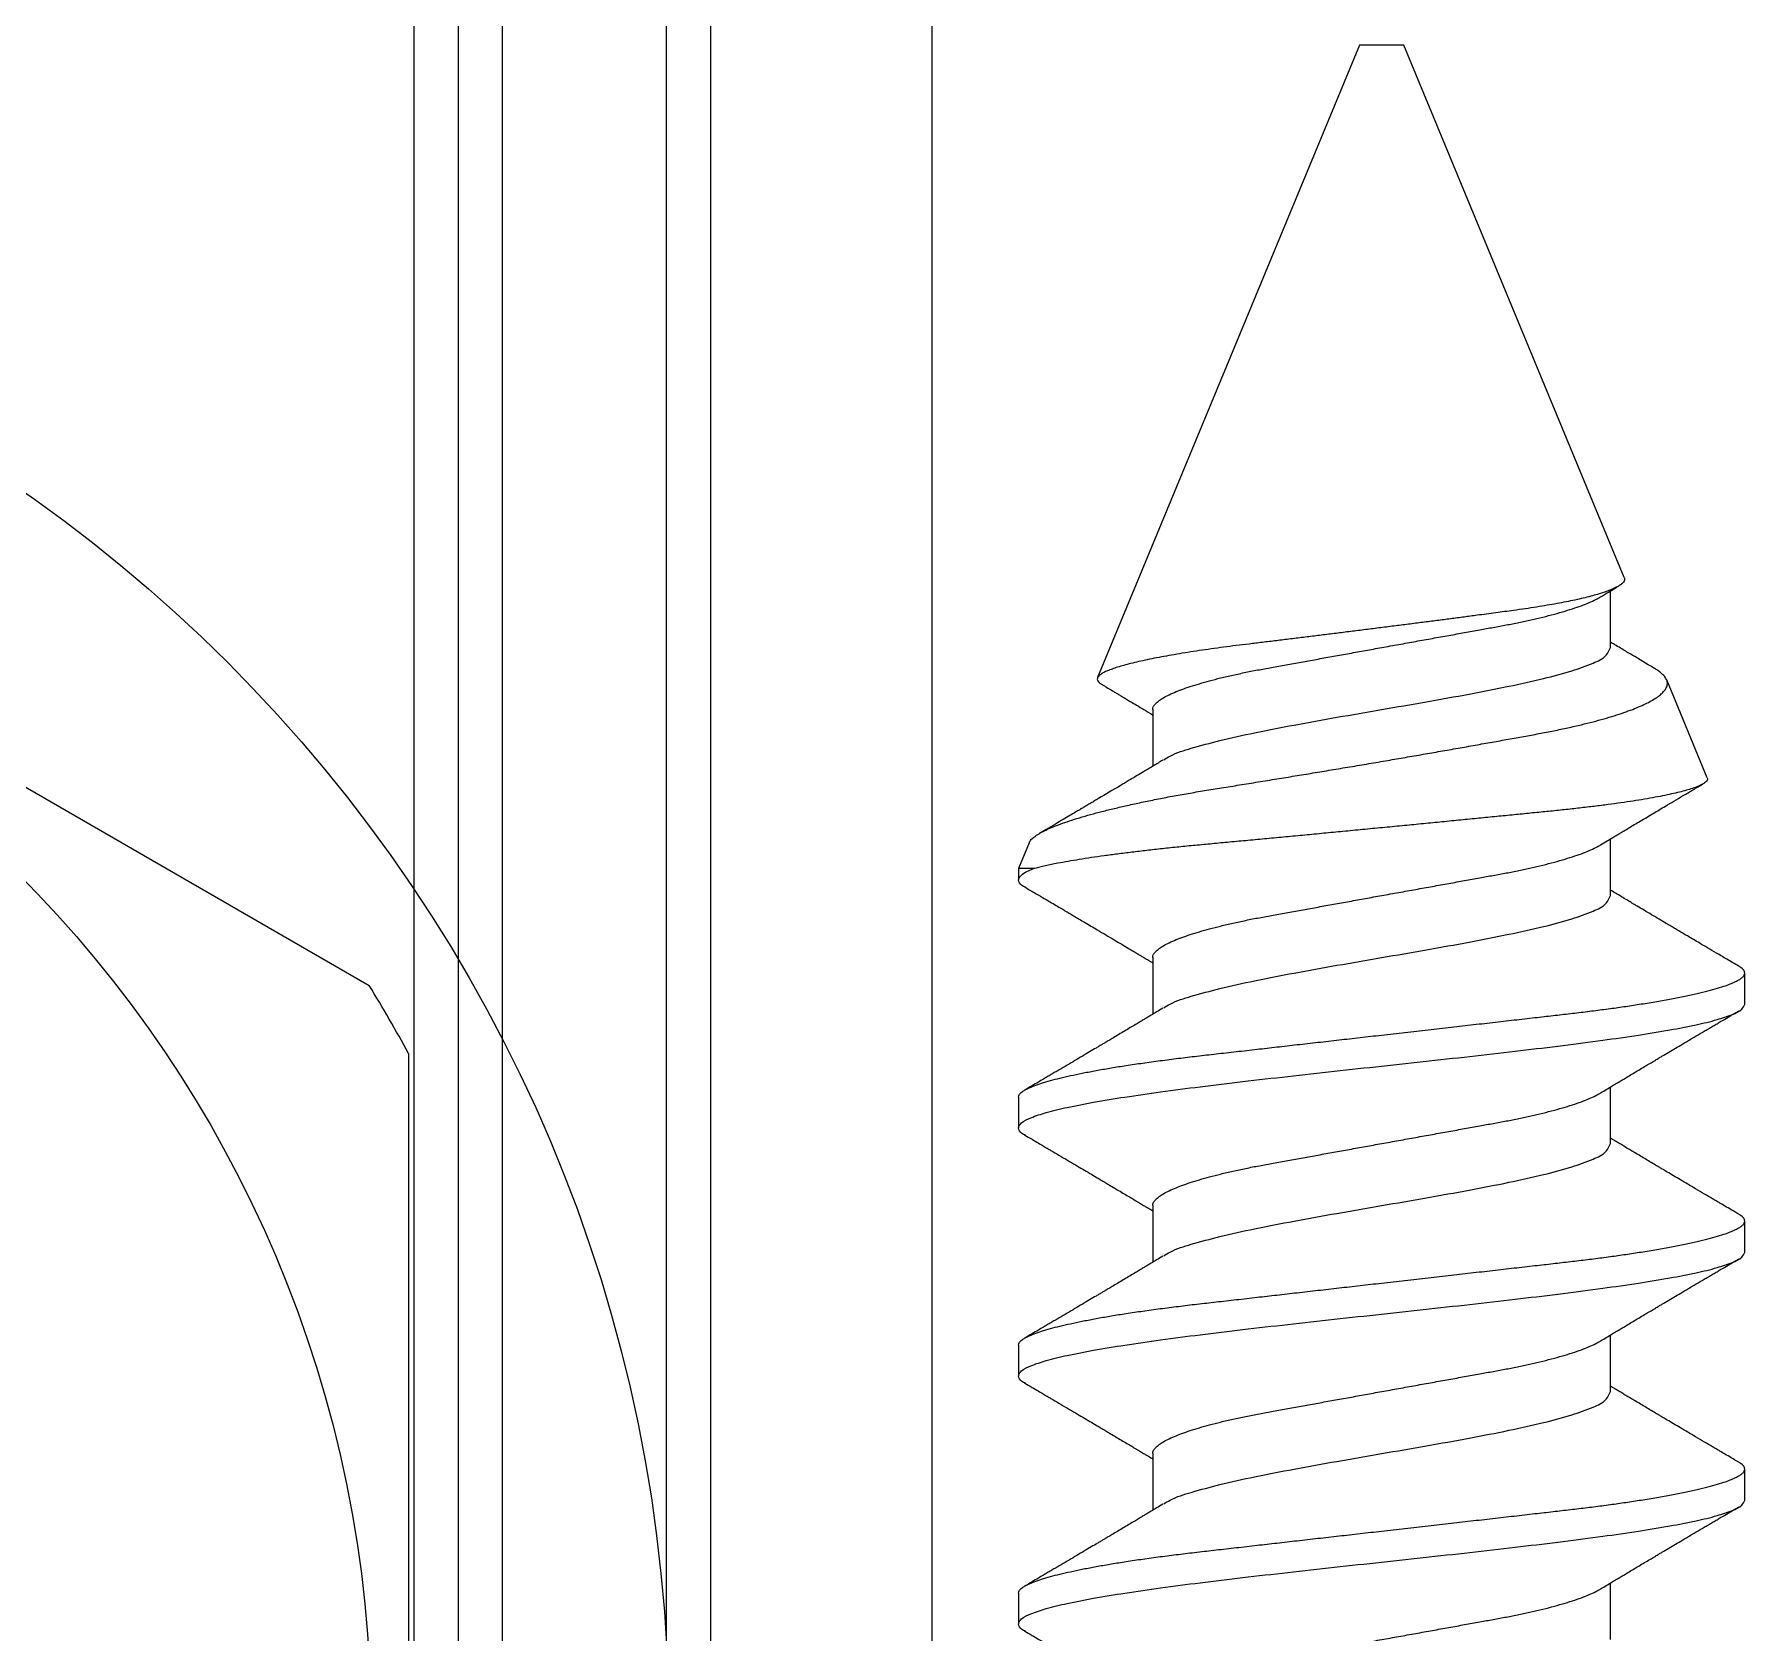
# Model space of a CAD drawing. Extents: x -82 to 113, y -82 to 93.
# Drawn here: x 8.2637 to 8.65, y 77.412 to 77.7729 of the extents above; entities that cross this region are included whole.
import ezdxf

# ---------------------------------------------------------------- set-up
doc = ezdxf.new("R2010")
doc.units = 0
doc.header["$MEASUREMENT"] = 0
doc.linetypes.add('C', pattern=[0])
doc.linetypes.add('SLD-Solid', pattern=[0])
doc.layers.get('0').update_dxf_attribs({"linetype": 'CONTINUOUS'})
doc.layers.add('Ballons', color=7, linetype='CONTINUOUS')
doc.layers.add('INERTIA', color=7, linetype='CONTINUOUS')

# ---------------------------------------------------------------- blocks, each defined once
blk = doc.blocks.new('NO 8 2 IN')
at = {"color": 7, "linetype": 'SLD-Solid', "lineweight": 15}
for p, q in [((1.63931, 0.08052), (1.63231, 0.08052)), ((1.69531, 0.08052), (1.68831, 0.08052)), ((1.75131, 0.08052), (1.74431, 0.08052)), ((1.80292, 0.08052), (1.80031, 0.08052)), ((1.8087, 0.07812), (1.80292, 0.08052)), ((1.80292, 0.07694), (1.80292, 0.08052)), ((1.98881, 0.00352), (1.84601, 0.06267)), ((1.67081, 0.05021), (1.65802, 0.05021)), ((1.72681, 0.05021), (1.71402, 0.05021)), ((1.78281, 0.05021), (1.77002, 0.05021)), ((1.83881, 0.05021), (1.82602, 0.05021)), ((1.98881, -0.00148), (1.98881, 0.00352)), ((1.98881, -0.00648), (1.98881, -0.00148)), ((1.8686, -0.05627), (1.98881, -0.00648)), ((1.62881, -0.05317), (1.64161, -0.05317)), ((1.68481, -0.05317), (1.69761, -0.05317)), ((1.74081, -0.05317), (1.75361, -0.05317)), ((1.79681, -0.05317), (1.80961, -0.05317)), ((1.85281, -0.05317), (1.86561, -0.05317)), ((1.82341, -0.07499), (1.84549, -0.06585)), ((1.66031, -0.08348), (1.66731, -0.08348)), ((1.71631, -0.08348), (1.72331, -0.08348)), ((1.77231, -0.08348), (1.77931, -0.08348))]:
    blk.add_line(p, q, dxfattribs=at)
for points, knots in [([(1.63076, 0.07914), (1.63043, 0.07858), (1.62982, 0.07755), (1.62899, 0.07614), (1.62832, 0.075), (1.62776, 0.07405), (1.62707, 0.07287), (1.62617, 0.07134), (1.62508, 0.0695), (1.62402, 0.0677), (1.62304, 0.06604), (1.62211, 0.06448), (1.62134, 0.06317), (1.62072, 0.06213), (1.6202, 0.06125), (1.61961, 0.06025), (1.61894, 0.05912), (1.6182, 0.05788), (1.61748, 0.05667), (1.61679, 0.05552), (1.61614, 0.05443), (1.61555, 0.05344), (1.615, 0.05253), (1.61446, 0.05162), (1.614, 0.05086), (1.6137, 0.05036), (1.61361, 0.05021)], [0, 0, 0, 0, 0.0579827, 0.1065605, 0.1457437, 0.1759785, 0.205039, 0.2670309, 0.3351961, 0.3955524, 0.4530653, 0.5077325, 0.5572791, 0.5883033, 0.6159087, 0.6487634, 0.6919189, 0.7330358, 0.7772943, 0.8174005, 0.8530765, 0.8897866, 0.9202469, 0.9483936, 0.9838445, 1, 1, 1, 1]), ([(1.63067, 0.07896), (1.6308, 0.07926), (1.63112, 0.07995), (1.63233, 0.08085), (1.63388, 0.07959), (1.63482, 0.07737), (1.636, 0.07389), (1.63709, 0.06915), (1.63824, 0.06322), (1.63939, 0.05618), (1.64054, 0.04816), (1.64169, 0.03929), (1.64284, 0.02972), (1.644, 0.01962), (1.64516, 0.00916), (1.64631, -0.00148), (1.64747, -0.01213), (1.64863, -0.02259), (1.64978, -0.03269), (1.65094, -0.04225), (1.65209, -0.05113), (1.65324, -0.05915), (1.65438, -0.06619), (1.65553, -0.07211), (1.65663, -0.07689), (1.65781, -0.08025), (1.65874, -0.08272), (1.65989, -0.08328), (1.66031, -0.08348)], [0, 0, 0, 0, 0.005731, 0.013729, 0.021728, 0.035806, 0.057192, 0.085897, 0.121575, 0.16369, 0.211566, 0.264413, 0.32135, 0.381419, 0.443609, 0.506868, 0.570127, 0.632316, 0.692385, 0.749321, 0.802168, 0.850043, 0.892158, 0.927835, 0.956539, 0.977925, 0.992002, 1, 1, 1, 1]), ([(1.63931, 0.08052), (1.63949, 0.08048), (1.63989, 0.0804), (1.64041, 0.07985), (1.64094, 0.07907), (1.64149, 0.07795), (1.64205, 0.07652), (1.64263, 0.07476), (1.6432, 0.07275), (1.64376, 0.07053), (1.6443, 0.0681), (1.64485, 0.06544), (1.64539, 0.06255), (1.64593, 0.05946), (1.64647, 0.05607), (1.64701, 0.05241), (1.64755, 0.04847), (1.64807, 0.04439), (1.64857, 0.04018), (1.64907, 0.03583), (1.64958, 0.0313), (1.6501, 0.02672), (1.65062, 0.02213), (1.65115, 0.01756), (1.65168, 0.01288), (1.65222, 0.00813), (1.65276, 0.00334), (1.65333, -0.00163), (1.65391, -0.00674), (1.65451, -0.01196), (1.65509, -0.01713), (1.65567, -0.02219), (1.65623, -0.02713), (1.65678, -0.03193), (1.65729, -0.03643), (1.65777, -0.04064), (1.65822, -0.04457), (1.65868, -0.04839), (1.65916, -0.05211), (1.65966, -0.0557), (1.66019, -0.05924), (1.66074, -0.0627), (1.66133, -0.06605), (1.66192, -0.06914), (1.66252, -0.07196), (1.66311, -0.0745), (1.6637, -0.07673), (1.66427, -0.0786), (1.66482, -0.08013), (1.66533, -0.08133), (1.66583, -0.08227), (1.66632, -0.08293), (1.6668, -0.08338), (1.66716, -0.08345), (1.66731, -0.08348)], [0, 0, 0, 0, 0.003092, 0.007218, 0.012848, 0.020196, 0.029358, 0.040369, 0.053221, 0.066587, 0.081415, 0.097635, 0.11516, 0.13389, 0.153715, 0.176448, 0.200174, 0.224724, 0.249924, 0.275906, 0.303091, 0.331379, 0.358167, 0.385658, 0.413725, 0.442232, 0.471038, 0.499994, 0.531578, 0.562966, 0.593968, 0.624401, 0.654092, 0.682884, 0.710636, 0.735058, 0.758526, 0.78147, 0.803831, 0.825476, 0.846274, 0.867848, 0.888108, 0.906911, 0.924131, 0.939662, 0.953422, 0.965357, 0.974672, 0.982441, 0.988705, 0.993557, 0.997189, 1, 1, 1, 1]), ([(1.65937, 0.04796), (1.65909, 0.04843), (1.65857, 0.0493), (1.65784, 0.0505), (1.65724, 0.0515), (1.65672, 0.05237), (1.65621, 0.05322), (1.65563, 0.05419), (1.65495, 0.05533), (1.65421, 0.05657), (1.65345, 0.05784), (1.65275, 0.05902), (1.65214, 0.06005), (1.65164, 0.06089), (1.65121, 0.06161), (1.65081, 0.06229), (1.65024, 0.06324), (1.64949, 0.0645), (1.64855, 0.0661), (1.64755, 0.06779), (1.64651, 0.06955), (1.64562, 0.07106), (1.64491, 0.07227), (1.64438, 0.07317), (1.64387, 0.07404), (1.64331, 0.07499), (1.64263, 0.07613), (1.6418, 0.07754), (1.6412, 0.07857), (1.64087, 0.07914)], [0, 0, 0, 0, 0.0452, 0.0839, 0.116074, 0.141732, 0.167576, 0.1987, 0.235116, 0.276837, 0.318633, 0.357686, 0.390611, 0.417396, 0.438437, 0.45965, 0.482988, 0.529851, 0.581567, 0.636015, 0.693201, 0.75069, 0.780867, 0.809473, 0.836509, 0.864578, 0.900962, 0.9461, 1, 1, 1, 1]), ([(1.68676, 0.07914), (1.68643, 0.07858), (1.68582, 0.07755), (1.685, 0.07614), (1.68432, 0.075), (1.68376, 0.07405), (1.68307, 0.07287), (1.68217, 0.07134), (1.68108, 0.0695), (1.68002, 0.0677), (1.67904, 0.06604), (1.67811, 0.06448), (1.67734, 0.06317), (1.67672, 0.06213), (1.6762, 0.06125), (1.67561, 0.06025), (1.67494, 0.05912), (1.6742, 0.05788), (1.67348, 0.05667), (1.67279, 0.05552), (1.67214, 0.05443), (1.67155, 0.05344), (1.671, 0.05253), (1.67046, 0.05162), (1.67, 0.05086), (1.6697, 0.05036), (1.66961, 0.05021)], [0, 0, 0, 0, 0.0579828, 0.1065596, 0.1457438, 0.1759787, 0.2050392, 0.2670312, 0.3351965, 0.3955529, 0.4530658, 0.5077331, 0.5572798, 0.588304, 0.6159094, 0.6487641, 0.6919186, 0.7330366, 0.7772941, 0.8174014, 0.8530775, 0.8897876, 0.9202479, 0.9483936, 0.9838456, 1, 1, 1, 1]), ([(1.68667, 0.07896), (1.6868, 0.07926), (1.68712, 0.07995), (1.68833, 0.08085), (1.68988, 0.07959), (1.69082, 0.07737), (1.692, 0.07389), (1.69309, 0.06915), (1.69424, 0.06322), (1.69539, 0.05618), (1.69654, 0.04816), (1.69769, 0.03929), (1.69884, 0.02972), (1.7, 0.01962), (1.70116, 0.00916), (1.70231, -0.00148), (1.70347, -0.01213), (1.70463, -0.02259), (1.70578, -0.03269), (1.70694, -0.04225), (1.70809, -0.05113), (1.70924, -0.05915), (1.71038, -0.06619), (1.71153, -0.07211), (1.71263, -0.07689), (1.7138, -0.08025), (1.71474, -0.08272), (1.71589, -0.08328), (1.71631, -0.08348)], [0, 0, 0, 0, 0.005731, 0.013729, 0.021728, 0.035806, 0.057192, 0.085897, 0.121575, 0.16369, 0.211566, 0.264413, 0.32135, 0.381419, 0.443609, 0.506868, 0.570127, 0.632316, 0.692385, 0.749322, 0.802168, 0.850043, 0.892158, 0.927835, 0.956539, 0.977925, 0.992002, 1, 1, 1, 1]), ([(1.69531, 0.08052), (1.69549, 0.08048), (1.69589, 0.0804), (1.69641, 0.07985), (1.69694, 0.07907), (1.69749, 0.07795), (1.69805, 0.07652), (1.69863, 0.07476), (1.6992, 0.07275), (1.69976, 0.07053), (1.7003, 0.0681), (1.70085, 0.06544), (1.70139, 0.06255), (1.70193, 0.05946), (1.70247, 0.05607), (1.70301, 0.05241), (1.70355, 0.04847), (1.70407, 0.04439), (1.70457, 0.04018), (1.70507, 0.03583), (1.70558, 0.0313), (1.7061, 0.02672), (1.70662, 0.02213), (1.70715, 0.01756), (1.70768, 0.01288), (1.70822, 0.00813), (1.70876, 0.00334), (1.70933, -0.00163), (1.70991, -0.00674), (1.71051, -0.01196), (1.71109, -0.01713), (1.71167, -0.02219), (1.71223, -0.02713), (1.71278, -0.03193), (1.71329, -0.03643), (1.71377, -0.04064), (1.71422, -0.04457), (1.71468, -0.04839), (1.71516, -0.05211), (1.71566, -0.0557), (1.71619, -0.05924), (1.71674, -0.0627), (1.71733, -0.06605), (1.71792, -0.06914), (1.71852, -0.07196), (1.71911, -0.0745), (1.7197, -0.07673), (1.72027, -0.0786), (1.72082, -0.08013), (1.72133, -0.08133), (1.72183, -0.08227), (1.72232, -0.08293), (1.7228, -0.08338), (1.72316, -0.08345), (1.72331, -0.08348)], [0, 0, 0, 0, 0.0030922, 0.0072181, 0.0128484, 0.0201962, 0.0293579, 0.0403687, 0.0532214, 0.0665875, 0.0814155, 0.097635, 0.1151599, 0.1338904, 0.1537149, 0.1764479, 0.2001745, 0.2247242, 0.2499245, 0.2759056, 0.3030907, 0.3313793, 0.3581676, 0.385658, 0.4137247, 0.4422324, 0.4710383, 0.4999946, 0.5315781, 0.5629665, 0.5939686, 0.6244012, 0.6540923, 0.6828844, 0.7106365, 0.7350577, 0.7585265, 0.7814702, 0.803831, 0.825476, 0.8462743, 0.8678486, 0.8881084, 0.906911, 0.9241308, 0.9396618, 0.9534224, 0.9653573, 0.9746726, 0.982441, 0.9887047, 0.9935572, 0.9971898, 1, 1, 1, 1]), ([(1.71537, 0.04796), (1.71509, 0.04843), (1.71457, 0.0493), (1.71384, 0.0505), (1.71324, 0.0515), (1.71272, 0.05237), (1.71221, 0.05322), (1.71163, 0.05419), (1.71095, 0.05533), (1.71021, 0.05657), (1.70945, 0.05784), (1.70875, 0.05902), (1.70814, 0.06005), (1.70764, 0.06089), (1.70721, 0.06161), (1.70681, 0.06229), (1.70624, 0.06324), (1.70549, 0.0645), (1.70455, 0.0661), (1.70355, 0.06779), (1.70251, 0.06955), (1.70162, 0.07106), (1.70091, 0.07227), (1.70038, 0.07317), (1.69987, 0.07404), (1.69931, 0.07499), (1.69863, 0.07613), (1.6978, 0.07754), (1.6972, 0.07857), (1.69687, 0.07914)], [0, 0, 0, 0, 0.0452, 0.0839, 0.116073, 0.141732, 0.167576, 0.1987, 0.235116, 0.276837, 0.318633, 0.357686, 0.390611, 0.417396, 0.438437, 0.45965, 0.482988, 0.529851, 0.581566, 0.636015, 0.693201, 0.75069, 0.780866, 0.809473, 0.836509, 0.864578, 0.900962, 0.946099, 1, 1, 1, 1]), ([(1.74276, 0.07914), (1.74243, 0.07858), (1.74182, 0.07755), (1.741, 0.07614), (1.74032, 0.075), (1.73976, 0.07405), (1.73907, 0.07287), (1.73817, 0.07134), (1.73708, 0.0695), (1.73602, 0.0677), (1.73504, 0.06604), (1.73411, 0.06448), (1.73334, 0.06317), (1.73272, 0.06213), (1.7322, 0.06125), (1.73161, 0.06025), (1.73094, 0.05912), (1.7302, 0.05788), (1.72948, 0.05667), (1.72879, 0.05552), (1.72814, 0.05443), (1.72755, 0.05344), (1.727, 0.05253), (1.72646, 0.05162), (1.726, 0.05086), (1.7257, 0.05036), (1.72561, 0.05021)], [0, 0, 0, 0, 0.057983, 0.10656, 0.145744, 0.175979, 0.205039, 0.267031, 0.335195, 0.395553, 0.453065, 0.507733, 0.55728, 0.588303, 0.615909, 0.648764, 0.691919, 0.733036, 0.777294, 0.8174, 0.853077, 0.889788, 0.920247, 0.948394, 0.983846, 1, 1, 1, 1]), ([(1.74267, 0.07896), (1.7428, 0.07926), (1.74312, 0.07995), (1.74433, 0.08085), (1.74588, 0.07959), (1.74682, 0.07737), (1.748, 0.07389), (1.74909, 0.06915), (1.75024, 0.06322), (1.75139, 0.05618), (1.75254, 0.04816), (1.75369, 0.03929), (1.75484, 0.02972), (1.756, 0.01962), (1.75716, 0.00916), (1.75831, -0.00148), (1.75947, -0.01213), (1.76063, -0.02259), (1.76178, -0.03269), (1.76294, -0.04225), (1.76409, -0.05113), (1.76524, -0.05915), (1.76638, -0.06619), (1.76753, -0.07211), (1.76863, -0.07689), (1.7698, -0.08025), (1.77074, -0.08272), (1.77189, -0.08328), (1.77231, -0.08348)], [0, 0, 0, 0, 0.005731, 0.013729, 0.021729, 0.035806, 0.057193, 0.085897, 0.121575, 0.163691, 0.211566, 0.264413, 0.32135, 0.381419, 0.443609, 0.506868, 0.570127, 0.632316, 0.692385, 0.749322, 0.802168, 0.850043, 0.892158, 0.927835, 0.956539, 0.977925, 0.992002, 1, 1, 1, 1]), ([(1.75131, 0.08052), (1.75149, 0.08048), (1.75189, 0.0804), (1.75241, 0.07985), (1.75294, 0.07907), (1.75349, 0.07795), (1.75405, 0.07652), (1.75463, 0.07476), (1.7552, 0.07275), (1.75576, 0.07053), (1.7563, 0.0681), (1.75685, 0.06544), (1.75739, 0.06255), (1.75793, 0.05946), (1.75847, 0.05607), (1.75901, 0.05241), (1.75955, 0.04847), (1.76007, 0.04439), (1.76057, 0.04018), (1.76107, 0.03583), (1.76158, 0.0313), (1.7621, 0.02672), (1.76262, 0.02213), (1.76315, 0.01756), (1.76368, 0.01288), (1.76422, 0.00813), (1.76476, 0.00334), (1.76533, -0.00163), (1.76591, -0.00674), (1.76651, -0.01196), (1.76709, -0.01713), (1.76767, -0.02219), (1.76823, -0.02713), (1.76878, -0.03193), (1.76929, -0.03643), (1.76977, -0.04064), (1.77022, -0.04457), (1.77068, -0.04839), (1.77116, -0.05211), (1.77166, -0.0557), (1.77219, -0.05924), (1.77274, -0.0627), (1.77333, -0.06605), (1.77392, -0.06914), (1.77452, -0.07196), (1.77511, -0.0745), (1.7757, -0.07673), (1.77627, -0.0786), (1.77682, -0.08013), (1.77733, -0.08133), (1.77783, -0.08227), (1.77832, -0.08293), (1.7788, -0.08338), (1.77916, -0.08345), (1.77931, -0.08348)], [0, 0, 0, 0, 0.0030926, 0.0072182, 0.0128487, 0.0201964, 0.0293581, 0.0403689, 0.0532217, 0.0665877, 0.0814156, 0.0976352, 0.1151601, 0.1338905, 0.1537151, 0.176448, 0.2001747, 0.2247243, 0.2499247, 0.2759057, 0.3030909, 0.3313794, 0.3581677, 0.3856581, 0.4137248, 0.4422325, 0.4710384, 0.4999947, 0.5315782, 0.5629666, 0.5939687, 0.6244013, 0.6540924, 0.6828844, 0.7106365, 0.7350577, 0.7585266, 0.7814703, 0.803831, 0.8254761, 0.8462744, 0.8678487, 0.8881084, 0.906911, 0.9241308, 0.9396619, 0.9534224, 0.9653573, 0.9746726, 0.982441, 0.9887047, 0.9935572, 0.9971898, 1, 1, 1, 1]), ([(1.77137, 0.04796), (1.77109, 0.04843), (1.77057, 0.0493), (1.76984, 0.0505), (1.76924, 0.0515), (1.76872, 0.05237), (1.76821, 0.05322), (1.76763, 0.05419), (1.76695, 0.05533), (1.76621, 0.05657), (1.76545, 0.05784), (1.76475, 0.05902), (1.76414, 0.06005), (1.76364, 0.06089), (1.76321, 0.06161), (1.76281, 0.06229), (1.76224, 0.06324), (1.76149, 0.0645), (1.76055, 0.0661), (1.75955, 0.06779), (1.75851, 0.06955), (1.75762, 0.07106), (1.75691, 0.07227), (1.75638, 0.07317), (1.75587, 0.07404), (1.75531, 0.07499), (1.75463, 0.07613), (1.7538, 0.07754), (1.7532, 0.07857), (1.75287, 0.07914)], [0, 0, 0, 0, 0.0451994, 0.0838995, 0.1160725, 0.1417323, 0.1675759, 0.1986999, 0.2351163, 0.2768365, 0.318633, 0.357685, 0.3906107, 0.4173953, 0.438437, 0.4596498, 0.4829882, 0.5298511, 0.5815661, 0.6360153, 0.6932005, 0.7506899, 0.7808661, 0.8094732, 0.8365086, 0.8645783, 0.9009618, 0.9460988, 1, 1, 1, 1]), ([(1.79876, 0.07914), (1.79834, 0.07843), (1.79755, 0.07709), (1.79644, 0.07519), (1.79546, 0.07352), (1.79461, 0.07209), (1.79389, 0.07086), (1.79326, 0.0698), (1.79267, 0.0688), (1.79209, 0.06782), (1.79146, 0.06675), (1.79073, 0.06552), (1.78993, 0.06416), (1.78897, 0.06255), (1.78794, 0.06081), (1.78685, 0.05898), (1.78586, 0.0573), (1.78512, 0.05607), (1.78464, 0.05526), (1.78436, 0.05479), (1.7841, 0.05437), (1.78385, 0.05395), (1.78358, 0.0535), (1.78325, 0.05294), (1.78283, 0.05225), (1.78232, 0.0514), (1.7819, 0.0507), (1.78165, 0.05028), (1.78161, 0.05021)], [0, 0, 0, 0, 0.073398, 0.138837, 0.196325, 0.245873, 0.287493, 0.323102, 0.356315, 0.39018, 0.424973, 0.467523, 0.517122, 0.566598, 0.633856, 0.697579, 0.75694, 0.807612, 0.825277, 0.841455, 0.856151, 0.869364, 0.884667, 0.903339, 0.927438, 0.956955, 0.991875, 1, 1, 1, 1]), ([(1.79867, 0.07896), (1.7988, 0.07926), (1.79912, 0.07996), (1.80042, 0.0809), (1.80214, 0.07925), (1.80263, 0.07785), (1.80296, 0.07694)], [0, 0, 0, 0, 0.140762, 0.337399, 0.568366, 1, 1, 1, 1]), ([(1.80869, 0.07809), (1.80877, 0.07807), (1.80912, 0.07796), (1.80965, 0.07745), (1.81032, 0.07664), (1.81098, 0.07557), (1.81165, 0.07427), (1.81232, 0.07276), (1.813, 0.07099), (1.8137, 0.06896), (1.81442, 0.06669), (1.81513, 0.06423), (1.81582, 0.06162), (1.8165, 0.05885), (1.81719, 0.05588), (1.81788, 0.0527), (1.81857, 0.04932), (1.81924, 0.04582), (1.81989, 0.0422), (1.82052, 0.03848), (1.82115, 0.0346), (1.82179, 0.03057), (1.82247, 0.0264), (1.82314, 0.02224), (1.82382, 0.01812), (1.82449, 0.01404), (1.82518, 0.00988), (1.82588, 0.00567), (1.8266, 0.0014), (1.82731, -0.00277), (1.82801, -0.00685), (1.8287, -0.01081), (1.82939, -0.01477), (1.83008, -0.0187), (1.83077, -0.0226), (1.83145, -0.02638), (1.8321, -0.03004), (1.83274, -0.03355), (1.83336, -0.03698), (1.83401, -0.0403), (1.83468, -0.0435), (1.83536, -0.04646), (1.83603, -0.04917), (1.83671, -0.05165), (1.83739, -0.05398), (1.8381, -0.05613), (1.83882, -0.05811), (1.83953, -0.05985), (1.84023, -0.06135), (1.84091, -0.06263), (1.8416, -0.06371), (1.84229, -0.0646), (1.84298, -0.06529), (1.84361, -0.06572), (1.84416, -0.06594), (1.84461, -0.06602), (1.84507, -0.06599), (1.84535, -0.0659), (1.84549, -0.06585)], [0, 0, 0, 0, 0.001668, 0.007156, 0.014082, 0.022594, 0.032055, 0.042991, 0.055377, 0.069657, 0.085446, 0.102675, 0.120281, 0.139111, 0.159084, 0.180788, 0.20361, 0.227443, 0.251542, 0.276495, 0.302197, 0.329453, 0.357413, 0.38592, 0.412937, 0.440292, 0.467853, 0.496406, 0.525032, 0.553584, 0.580399, 0.607021, 0.633327, 0.660002, 0.686214, 0.711836, 0.736139, 0.759766, 0.782599, 0.80523, 0.826859, 0.84737, 0.865408, 0.882401, 0.898275, 0.913436, 0.927355, 0.939981, 0.950676, 0.960222, 0.968617, 0.976089, 0.982465, 0.987874, 0.991086, 0.994081, 0.997008, 1, 1, 1, 1]), ([(1.82341, -0.07499), (1.82328, -0.07502), (1.82301, -0.07508), (1.82259, -0.07482), (1.8222, -0.07437), (1.82179, -0.07367), (1.82138, -0.07275), (1.82097, -0.0716), (1.82055, -0.07024), (1.82014, -0.06867), (1.81972, -0.06687), (1.8193, -0.06484), (1.81887, -0.06258), (1.81845, -0.06014), (1.81804, -0.05753), (1.81764, -0.05477), (1.81724, -0.0518), (1.81685, -0.04864), (1.81646, -0.04529), (1.81608, -0.04183), (1.81572, -0.03827), (1.81536, -0.03463), (1.81499, -0.03085), (1.8146, -0.02694), (1.8142, -0.02292), (1.8138, -0.0188), (1.81339, -0.01462), (1.81297, -0.01036), (1.81255, -0.00603), (1.81213, -0.00164), (1.8117, 0.00281), (1.81128, 0.00722), (1.81086, 0.01157), (1.81046, 0.01587), (1.81005, 0.02016), (1.80965, 0.02443), (1.80925, 0.02867), (1.80887, 0.03278), (1.8085, 0.03676), (1.80814, 0.04058), (1.80778, 0.04432), (1.8074, 0.04797), (1.807, 0.0515), (1.8066, 0.05488), (1.8062, 0.0581), (1.80579, 0.06114), (1.80538, 0.06402), (1.80496, 0.06673), (1.80453, 0.06926), (1.80415, 0.07136), (1.8038, 0.07307), (1.80351, 0.07442), (1.80322, 0.07567), (1.80302, 0.07646), (1.80292, 0.07683)], [0, 0, 0, 0, 0.002449, 0.005254, 0.009019, 0.014176, 0.020741, 0.028741, 0.03791, 0.048443, 0.060304, 0.07388, 0.088816, 0.105043, 0.122044, 0.140199, 0.159428, 0.180296, 0.202208, 0.225058, 0.248065, 0.271836, 0.296259, 0.321963, 0.348241, 0.374976, 0.402388, 0.430143, 0.458114, 0.487049, 0.516075, 0.545053, 0.573251, 0.601271, 0.628985, 0.657116, 0.684786, 0.71186, 0.7375, 0.762465, 0.78666, 0.810666, 0.833761, 0.855842, 0.876907, 0.896859, 0.915609, 0.933593, 0.950224, 0.965425, 0.975138, 0.984132, 0.992441, 1, 1, 1, 1]), ([(1.82737, 0.04796), (1.82695, 0.04866), (1.82616, 0.04997), (1.82507, 0.05179), (1.82413, 0.05335), (1.82336, 0.05464), (1.82271, 0.05572), (1.82214, 0.05668), (1.82082, 0.0589), (1.8195, 0.06112), (1.81819, 0.06333), (1.81768, 0.0642), (1.81717, 0.06505), (1.81668, 0.06588), (1.81616, 0.06675), (1.81557, 0.06776), (1.81483, 0.069), (1.81395, 0.07051), (1.8129, 0.07228), (1.81185, 0.07407), (1.81115, 0.07526), (1.81085, 0.07577)], [0, 0, 0, 0, 0.075473, 0.141362, 0.19761, 0.24417, 0.281106, 0.314258, 0.347083, 0.521628, 0.553497, 0.584855, 0.615485, 0.645382, 0.674625, 0.7095, 0.753974, 0.80806, 0.871773, 0.945131, 1, 1, 1, 1]), ([(1.8686, -0.05627), (1.86847, -0.05631), (1.8682, -0.05638), (1.86776, -0.05623), (1.86734, -0.05589), (1.86692, -0.05536), (1.86649, -0.05464), (1.86606, -0.05376), (1.86564, -0.05272), (1.86522, -0.05154), (1.8648, -0.05018), (1.86437, -0.04865), (1.86395, -0.04694), (1.86353, -0.0451), (1.86312, -0.04313), (1.86272, -0.04104), (1.86233, -0.0388), (1.86194, -0.03642), (1.86155, -0.03389), (1.86112, -0.03082), (1.86064, -0.02719), (1.86015, -0.02346), (1.8597, -0.02006), (1.8593, -0.01704), (1.8589, -0.01393), (1.85849, -0.01075), (1.85807, -0.00751), (1.85765, -0.0042), (1.85723, -0.00085), (1.8568, 0.00254), (1.85638, 0.00591), (1.85596, 0.00923), (1.85556, 0.01251), (1.85515, 0.01578), (1.85475, 0.01904), (1.85436, 0.02227), (1.85398, 0.02541), (1.85361, 0.02844), (1.85326, 0.03135), (1.85289, 0.0342), (1.85251, 0.03698), (1.85212, 0.03967), (1.85172, 0.04226), (1.85131, 0.04473), (1.8509, 0.04708), (1.85049, 0.0493), (1.85007, 0.05139), (1.84964, 0.05334), (1.84922, 0.0551), (1.84881, 0.05669), (1.8484, 0.05809), (1.84799, 0.05932), (1.84759, 0.06037), (1.8472, 0.06124), (1.84681, 0.06191), (1.84644, 0.06238), (1.84607, 0.06268), (1.84566, 0.06276), (1.84524, 0.0626), (1.84486, 0.06225), (1.84457, 0.06188), (1.84443, 0.06161), (1.84439, 0.06154)], [0, 0, 0, 0, 0.003193, 0.006572, 0.010699, 0.016084, 0.022778, 0.030841, 0.039675, 0.049747, 0.061029, 0.073892, 0.088004, 0.103303, 0.119316, 0.136394, 0.154464, 0.174061, 0.194623, 0.216055, 0.248613, 0.282627, 0.306613, 0.331125, 0.356056, 0.382003, 0.408273, 0.434748, 0.462135, 0.489609, 0.517036, 0.543713, 0.570221, 0.596439, 0.623052, 0.649227, 0.674837, 0.699062, 0.722653, 0.745527, 0.768224, 0.790075, 0.810987, 0.831183, 0.850326, 0.868331, 0.885617, 0.901624, 0.91628, 0.929351, 0.941065, 0.951379, 0.960519, 0.968176, 0.974363, 0.97902, 0.982569, 0.985512, 0.988712, 0.992748, 0.99795, 1, 1, 1, 1]), ([(1.84438, 0.06154), (1.84427, 0.06136), (1.84391, 0.06075), (1.8434, 0.0599), (1.84287, 0.059), (1.84244, 0.05828), (1.84202, 0.05758), (1.8416, 0.05688), (1.84113, 0.05608), (1.84052, 0.05507), (1.83973, 0.05375), (1.83875, 0.05211), (1.83802, 0.05089), (1.83761, 0.05022), (1.83761, 0.05021)], [0, 0, 0, 0, 0.049456, 0.159414, 0.224737, 0.287923, 0.349614, 0.409812, 0.472652, 0.560753, 0.677485, 0.822754, 0.99642, 1, 1, 1, 1]), ([(1.61481, 0.05021), (1.61501, 0.05018), (1.61545, 0.05011), (1.61608, 0.04966), (1.61672, 0.04897), (1.61737, 0.048), (1.61804, 0.04677), (1.61871, 0.04529), (1.61938, 0.0436), (1.62003, 0.04171), (1.62068, 0.03961), (1.62133, 0.03732), (1.62197, 0.0348), (1.62261, 0.03207), (1.62323, 0.02915), (1.62383, 0.02611), (1.6244, 0.02295), (1.625, 0.01965), (1.62561, 0.01627), (1.62623, 0.01282), (1.62686, 0.00934), (1.6275, 0.00578), (1.62816, 0.00216), (1.62883, -0.00156), (1.62951, -0.00534), (1.6302, -0.00917), (1.63088, -0.01294), (1.63154, -0.01661), (1.63219, -0.02017), (1.63279, -0.02351), (1.63336, -0.02665), (1.6339, -0.02961), (1.63446, -0.03246), (1.63506, -0.0352), (1.63568, -0.03787), (1.63634, -0.04042), (1.63702, -0.04284), (1.63771, -0.04503), (1.6384, -0.04699), (1.6391, -0.04868), (1.6397, -0.04997), (1.64011, -0.05067), (1.64026, -0.05091)], [0, 0, 0, 0, 0.00566, 0.012578, 0.021366, 0.032352, 0.04569, 0.061424, 0.078423, 0.097441, 0.118359, 0.141021, 0.165246, 0.192421, 0.220865, 0.250311, 0.2806, 0.312419, 0.345788, 0.378482, 0.412166, 0.446614, 0.481581, 0.516811, 0.554171, 0.591217, 0.627644, 0.663165, 0.697515, 0.730461, 0.760059, 0.788419, 0.816064, 0.842792, 0.868377, 0.894021, 0.917895, 0.939785, 0.95951, 0.976938, 0.991987, 1, 1, 1, 1]), ([(1.65944, 0.04773), (1.65974, 0.04725), (1.66095, 0.04533), (1.66222, 0.04098), (1.66399, 0.03465), (1.66566, 0.02688), (1.66738, 0.01806), (1.66909, 0.00848), (1.67081, -0.00148), (1.67253, -0.01144), (1.67425, -0.02102), (1.67595, -0.02986), (1.67767, -0.03759), (1.67931, -0.04402), (1.68106, -0.04866), (1.68249, -0.05212), (1.68419, -0.05289), (1.68481, -0.05317)], [0, 0, 0, 0, 0.016211, 0.064626, 0.128031, 0.204413, 0.291075, 0.384847, 0.48225, 0.579652, 0.673422, 0.760083, 0.836464, 0.899866, 0.948278, 0.98085, 1, 1, 1, 1]), ([(1.67081, 0.05021), (1.67101, 0.05018), (1.67145, 0.05011), (1.67208, 0.04966), (1.67272, 0.04897), (1.67337, 0.048), (1.67404, 0.04677), (1.67471, 0.04529), (1.67538, 0.0436), (1.67603, 0.04171), (1.67668, 0.03961), (1.67733, 0.03732), (1.67797, 0.0348), (1.67861, 0.03207), (1.67923, 0.02915), (1.67983, 0.02611), (1.6804, 0.02295), (1.681, 0.01965), (1.68161, 0.01627), (1.68223, 0.01282), (1.68286, 0.00934), (1.6835, 0.00578), (1.68416, 0.00216), (1.68483, -0.00156), (1.68551, -0.00534), (1.6862, -0.00917), (1.68688, -0.01294), (1.68754, -0.01661), (1.68819, -0.02017), (1.68879, -0.02351), (1.68936, -0.02665), (1.6899, -0.02961), (1.69046, -0.03246), (1.69106, -0.0352), (1.69168, -0.03787), (1.69234, -0.04042), (1.69302, -0.04284), (1.69371, -0.04503), (1.6944, -0.04699), (1.6951, -0.04868), (1.6957, -0.04997), (1.69611, -0.05067), (1.69626, -0.05091)], [0, 0, 0, 0, 0.00566, 0.012578, 0.021366, 0.032352, 0.04569, 0.061424, 0.078423, 0.097441, 0.118359, 0.141021, 0.165246, 0.192421, 0.220865, 0.250311, 0.2806, 0.312419, 0.345788, 0.378483, 0.412166, 0.446614, 0.481581, 0.516811, 0.554171, 0.591217, 0.627644, 0.663165, 0.697515, 0.730461, 0.760059, 0.788419, 0.816064, 0.842791, 0.868376, 0.894021, 0.917895, 0.939784, 0.95951, 0.976937, 0.991987, 1, 1, 1, 1]), ([(1.71544, 0.04773), (1.71574, 0.04725), (1.71695, 0.04533), (1.71822, 0.04098), (1.71999, 0.03465), (1.72166, 0.02688), (1.72338, 0.01806), (1.72509, 0.00848), (1.72681, -0.00148), (1.72853, -0.01144), (1.73025, -0.02102), (1.73195, -0.02986), (1.73367, -0.03759), (1.73531, -0.04402), (1.73706, -0.04866), (1.73849, -0.05212), (1.74019, -0.05289), (1.74081, -0.05317)], [0, 0, 0, 0, 0.016211, 0.064626, 0.128031, 0.204413, 0.291076, 0.384847, 0.48225, 0.579652, 0.673423, 0.760083, 0.836464, 0.899866, 0.948278, 0.98085, 1, 1, 1, 1]), ([(1.72681, 0.05021), (1.72701, 0.05018), (1.72745, 0.05011), (1.72808, 0.04966), (1.72872, 0.04897), (1.72937, 0.048), (1.73004, 0.04677), (1.73071, 0.04529), (1.73138, 0.0436), (1.73203, 0.04171), (1.73268, 0.03961), (1.73333, 0.03732), (1.73397, 0.0348), (1.73461, 0.03207), (1.73523, 0.02915), (1.73583, 0.02611), (1.7364, 0.02295), (1.737, 0.01965), (1.73761, 0.01627), (1.73823, 0.01282), (1.73886, 0.00934), (1.7395, 0.00578), (1.74016, 0.00216), (1.74083, -0.00156), (1.74151, -0.00534), (1.7422, -0.00917), (1.74288, -0.01294), (1.74354, -0.01661), (1.74419, -0.02017), (1.74479, -0.02351), (1.74536, -0.02665), (1.7459, -0.02961), (1.74646, -0.03246), (1.74706, -0.0352), (1.74768, -0.03787), (1.74834, -0.04042), (1.74902, -0.04284), (1.74971, -0.04503), (1.7504, -0.04699), (1.7511, -0.04868), (1.7517, -0.04997), (1.75211, -0.05067), (1.75226, -0.05091)], [0, 0, 0, 0, 0.0056596, 0.0125775, 0.0213653, 0.0323514, 0.0456894, 0.0614234, 0.0784222, 0.0974409, 0.1183585, 0.1410209, 0.1652458, 0.1924203, 0.2208648, 0.2503104, 0.2805997, 0.3124186, 0.3457877, 0.3784822, 0.412166, 0.4466135, 0.4815807, 0.5168111, 0.5541707, 0.5912168, 0.6276441, 0.6631648, 0.6975151, 0.7304611, 0.7600589, 0.7884189, 0.816064, 0.8427915, 0.8683763, 0.8940211, 0.9178953, 0.9397843, 0.9595096, 0.9769374, 0.9919871, 1, 1, 1, 1]), ([(1.77144, 0.04773), (1.77174, 0.04725), (1.77295, 0.04533), (1.77422, 0.04098), (1.77599, 0.03465), (1.77766, 0.02688), (1.77938, 0.01806), (1.78109, 0.00848), (1.78281, -0.00148), (1.78453, -0.01144), (1.78625, -0.02102), (1.78795, -0.02986), (1.78967, -0.03759), (1.79131, -0.04402), (1.79306, -0.04866), (1.79449, -0.05212), (1.79619, -0.05289), (1.79681, -0.05317)], [0, 0, 0, 0, 0.016211, 0.064626, 0.128031, 0.204413, 0.291076, 0.384847, 0.48225, 0.579652, 0.673423, 0.760083, 0.836464, 0.899866, 0.948278, 0.98085, 1, 1, 1, 1]), ([(1.78281, 0.05021), (1.78301, 0.05018), (1.78345, 0.05011), (1.78408, 0.04966), (1.78472, 0.04897), (1.78537, 0.048), (1.78604, 0.04677), (1.78671, 0.04529), (1.78738, 0.0436), (1.78803, 0.04171), (1.78868, 0.03961), (1.78933, 0.03732), (1.78997, 0.0348), (1.79061, 0.03207), (1.79123, 0.02915), (1.79183, 0.02611), (1.7924, 0.02295), (1.793, 0.01965), (1.79361, 0.01627), (1.79423, 0.01282), (1.79486, 0.00934), (1.7955, 0.00578), (1.79616, 0.00216), (1.79683, -0.00156), (1.79751, -0.00534), (1.7982, -0.00917), (1.79888, -0.01294), (1.79954, -0.01661), (1.80019, -0.02017), (1.80079, -0.02351), (1.80136, -0.02665), (1.8019, -0.02961), (1.80246, -0.03246), (1.80306, -0.0352), (1.80368, -0.03787), (1.80434, -0.04042), (1.80502, -0.04284), (1.80571, -0.04503), (1.8064, -0.04699), (1.8071, -0.04868), (1.8077, -0.04997), (1.80811, -0.05067), (1.80826, -0.05091)], [0, 0, 0, 0, 0.00566, 0.012577, 0.021365, 0.032352, 0.045689, 0.061423, 0.078422, 0.097441, 0.118359, 0.141021, 0.165246, 0.19242, 0.220865, 0.25031, 0.2806, 0.312419, 0.345788, 0.378482, 0.412166, 0.446614, 0.481581, 0.516811, 0.554171, 0.591217, 0.627644, 0.663165, 0.697515, 0.730461, 0.760059, 0.788419, 0.816064, 0.842792, 0.868377, 0.894021, 0.917895, 0.939784, 0.95951, 0.976937, 0.991987, 1, 1, 1, 1]), ([(1.82744, 0.04774), (1.82774, 0.04725), (1.82895, 0.04533), (1.83022, 0.04098), (1.83199, 0.03465), (1.83366, 0.02688), (1.83538, 0.01806), (1.83709, 0.00848), (1.83881, -0.00148), (1.84053, -0.01144), (1.84225, -0.02102), (1.84395, -0.02986), (1.84567, -0.03759), (1.84731, -0.04402), (1.84906, -0.04866), (1.85049, -0.05212), (1.85219, -0.05289), (1.85281, -0.05317)], [0, 0, 0, 0, 0.016234, 0.064648, 0.128051, 0.204432, 0.291093, 0.384862, 0.482262, 0.579662, 0.673431, 0.760089, 0.836468, 0.899868, 0.94828, 0.980851, 1, 1, 1, 1]), ([(1.83881, 0.05021), (1.83901, 0.05018), (1.83945, 0.05011), (1.84008, 0.04966), (1.84072, 0.04897), (1.84137, 0.048), (1.84204, 0.04677), (1.84271, 0.04529), (1.84338, 0.0436), (1.84403, 0.04171), (1.84468, 0.03961), (1.84533, 0.03732), (1.84597, 0.0348), (1.84661, 0.03207), (1.84723, 0.02915), (1.84783, 0.02611), (1.8484, 0.02295), (1.849, 0.01965), (1.84961, 0.01627), (1.85023, 0.01282), (1.85086, 0.00934), (1.8515, 0.00578), (1.85215, 0.00216), (1.85283, -0.00156), (1.85351, -0.00534), (1.8542, -0.00917), (1.85488, -0.01294), (1.85554, -0.01661), (1.85619, -0.02017), (1.85679, -0.02351), (1.85736, -0.02665), (1.8579, -0.02961), (1.85846, -0.03246), (1.85906, -0.0352), (1.85968, -0.03787), (1.86034, -0.04042), (1.86102, -0.04284), (1.86171, -0.04503), (1.8624, -0.04699), (1.8631, -0.04868), (1.8637, -0.04997), (1.86411, -0.05067), (1.86426, -0.05091)], [0, 0, 0, 0, 0.00566, 0.012578, 0.021366, 0.032352, 0.04569, 0.061424, 0.078422, 0.097441, 0.118359, 0.141021, 0.165246, 0.192421, 0.220865, 0.250311, 0.2806, 0.312419, 0.345788, 0.378482, 0.412166, 0.446614, 0.481581, 0.516811, 0.554171, 0.591217, 0.627644, 0.663165, 0.697515, 0.730461, 0.760059, 0.788419, 0.816064, 0.842791, 0.868376, 0.894021, 0.917895, 0.939784, 0.95951, 0.976937, 0.991987, 1, 1, 1, 1]), ([(1.64025, -0.05093), (1.64054, -0.0514), (1.64106, -0.05226), (1.64178, -0.05347), (1.64238, -0.05447), (1.6429, -0.05533), (1.64342, -0.05619), (1.644, -0.05716), (1.64467, -0.05829), (1.64542, -0.05954), (1.64618, -0.06081), (1.64688, -0.06199), (1.64749, -0.06301), (1.64799, -0.06385), (1.64841, -0.06457), (1.64882, -0.06525), (1.64938, -0.0662), (1.65013, -0.06747), (1.65107, -0.06906), (1.65208, -0.07076), (1.65312, -0.07252), (1.65401, -0.07403), (1.65472, -0.07524), (1.65525, -0.07613), (1.65576, -0.077), (1.65632, -0.07796), (1.65699, -0.0791), (1.65782, -0.08051), (1.65843, -0.08154), (1.65876, -0.0821)], [0, 0, 0, 0, 0.0452, 0.0839, 0.116074, 0.141732, 0.167576, 0.1987, 0.235116, 0.276837, 0.318633, 0.357686, 0.390611, 0.417396, 0.438437, 0.45965, 0.482988, 0.529851, 0.581567, 0.636015, 0.693201, 0.75069, 0.780867, 0.809473, 0.836509, 0.864578, 0.900962, 0.9461, 1, 1, 1, 1]), ([(1.66887, -0.0821), (1.6692, -0.08154), (1.6698, -0.08051), (1.67063, -0.0791), (1.6713, -0.07796), (1.67186, -0.07701), (1.67255, -0.07584), (1.67346, -0.0743), (1.67454, -0.07246), (1.6756, -0.07067), (1.67659, -0.069), (1.67751, -0.06744), (1.67828, -0.06614), (1.6789, -0.06509), (1.67943, -0.06421), (1.68002, -0.06321), (1.68069, -0.06208), (1.68143, -0.06085), (1.68215, -0.05964), (1.68284, -0.05848), (1.68348, -0.0574), (1.68408, -0.05641), (1.68463, -0.05549), (1.68517, -0.05459), (1.68563, -0.05382), (1.68593, -0.05333), (1.68602, -0.05317)], [0, 0, 0, 0, 0.0579827, 0.1065605, 0.1457437, 0.1759785, 0.205039, 0.2670309, 0.3351961, 0.3955524, 0.4530653, 0.5077325, 0.5572791, 0.5883033, 0.6159087, 0.6487634, 0.6919189, 0.7330358, 0.7772943, 0.8174005, 0.8530765, 0.8897866, 0.9202469, 0.9483936, 0.9838445, 1, 1, 1, 1]), ([(1.69625, -0.05093), (1.69654, -0.0514), (1.69706, -0.05226), (1.69778, -0.05347), (1.69838, -0.05447), (1.6989, -0.05533), (1.69942, -0.05619), (1.7, -0.05716), (1.70067, -0.05829), (1.70142, -0.05954), (1.70218, -0.06081), (1.70288, -0.06199), (1.70349, -0.06301), (1.70399, -0.06385), (1.70441, -0.06457), (1.70482, -0.06525), (1.70538, -0.0662), (1.70613, -0.06747), (1.70707, -0.06906), (1.70808, -0.07076), (1.70912, -0.07252), (1.71001, -0.07403), (1.71072, -0.07524), (1.71125, -0.07613), (1.71176, -0.077), (1.71232, -0.07796), (1.71299, -0.0791), (1.71382, -0.08051), (1.71443, -0.08154), (1.71476, -0.0821)], [0, 0, 0, 0, 0.0451994, 0.0838986, 0.1160727, 0.1417314, 0.167575, 0.1986991, 0.2351155, 0.2768367, 0.3186323, 0.3576853, 0.39061, 0.4173957, 0.4384375, 0.4596492, 0.4829876, 0.5298506, 0.5815667, 0.636015, 0.6932002, 0.7506907, 0.7808669, 0.809473, 0.8365084, 0.8645781, 0.9009627, 0.9460998, 1, 1, 1, 1]), ([(1.72487, -0.0821), (1.7252, -0.08154), (1.7258, -0.08051), (1.72663, -0.0791), (1.7273, -0.07796), (1.72786, -0.07701), (1.72855, -0.07584), (1.72946, -0.0743), (1.73054, -0.07246), (1.7316, -0.07067), (1.73259, -0.069), (1.73351, -0.06744), (1.73428, -0.06614), (1.7349, -0.06509), (1.73543, -0.06421), (1.73602, -0.06321), (1.73669, -0.06208), (1.73743, -0.06085), (1.73815, -0.05964), (1.73884, -0.05848), (1.73948, -0.0574), (1.74008, -0.05641), (1.74063, -0.05549), (1.74117, -0.05459), (1.74163, -0.05382), (1.74193, -0.05333), (1.74202, -0.05317)], [0, 0, 0, 0, 0.057982, 0.10656, 0.145743, 0.175978, 0.205038, 0.26703, 0.335195, 0.395552, 0.453065, 0.507732, 0.557279, 0.588303, 0.615908, 0.648763, 0.691919, 0.733036, 0.777294, 0.8174, 0.853077, 0.889786, 0.920247, 0.948394, 0.983846, 1, 1, 1, 1]), ([(1.75225, -0.05093), (1.75254, -0.0514), (1.75306, -0.05226), (1.75378, -0.05347), (1.75438, -0.05447), (1.7549, -0.05533), (1.75542, -0.05619), (1.756, -0.05716), (1.75667, -0.05829), (1.75742, -0.05954), (1.75818, -0.06081), (1.75888, -0.06199), (1.75949, -0.06301), (1.75999, -0.06385), (1.76041, -0.06457), (1.76082, -0.06525), (1.76138, -0.0662), (1.76213, -0.06747), (1.76307, -0.06906), (1.76408, -0.07076), (1.76512, -0.07252), (1.76601, -0.07403), (1.76672, -0.07524), (1.76725, -0.07613), (1.76776, -0.077), (1.76832, -0.07796), (1.76899, -0.0791), (1.76982, -0.08051), (1.77043, -0.08154), (1.77076, -0.0821)], [0, 0, 0, 0, 0.045199, 0.083899, 0.116073, 0.141731, 0.167575, 0.198699, 0.235117, 0.276837, 0.318633, 0.357685, 0.39061, 0.417396, 0.438437, 0.459649, 0.482989, 0.529852, 0.581567, 0.636016, 0.6932, 0.750691, 0.780867, 0.809474, 0.836508, 0.864578, 0.900963, 0.9461, 1, 1, 1, 1]), ([(1.78087, -0.0821), (1.78139, -0.08121), (1.78237, -0.07954), (1.78376, -0.07719), (1.78496, -0.07514), (1.78598, -0.07341), (1.78682, -0.072), (1.78751, -0.07082), (1.78812, -0.0698), (1.7887, -0.06881), (1.78929, -0.06781), (1.7899, -0.06678), (1.79062, -0.06556), (1.79149, -0.06411), (1.79248, -0.06244), (1.79346, -0.06079), (1.79423, -0.0595), (1.79481, -0.05853), (1.79528, -0.05774), (1.79586, -0.05677), (1.79657, -0.05559), (1.7973, -0.05437), (1.7978, -0.05354), (1.79802, -0.05317)], [0, 0, 0, 0, 0.091993, 0.173197, 0.243632, 0.303317, 0.352268, 0.390502, 0.424891, 0.458574, 0.493049, 0.528313, 0.564854, 0.619779, 0.679127, 0.73837, 0.790873, 0.812589, 0.83924, 0.872944, 0.913686, 0.961443, 1, 1, 1, 1]), ([(1.80825, -0.05093), (1.80855, -0.05142), (1.8091, -0.05232), (1.80984, -0.05357), (1.81045, -0.05458), (1.81096, -0.05543), (1.8115, -0.05632), (1.81211, -0.05735), (1.81284, -0.05856), (1.81365, -0.05993), (1.8145, -0.06136), (1.81536, -0.06279), (1.81618, -0.06417), (1.8171, -0.06573), (1.81817, -0.06754), (1.81941, -0.06962), (1.82069, -0.0718), (1.82156, -0.07328), (1.82199, -0.07401)], [0, 0, 0, 0, 0.064096, 0.118038, 0.161787, 0.195845, 0.229373, 0.2775, 0.330427, 0.386697, 0.455651, 0.51571, 0.57342, 0.634728, 0.718028, 0.808199, 0.905584, 1, 1, 1, 1]), ([(1.84821, -0.06289), (1.84918, -0.06126), (1.8506, -0.05887), (1.85254, -0.05564), (1.85351, -0.05402), (1.85402, -0.05317)], [0, 0, 0, 0, 0.501179, 0.736764, 1, 1, 1, 1]), ([(1.86425, -0.05093), (1.86461, -0.05152), (1.86527, -0.05262), (1.86608, -0.05396), (1.86653, -0.05471), (1.86668, -0.05496)], [0, 0, 0, 0, 0.442087, 0.815449, 1, 1, 1, 1]), ([(1.84549, -0.06585), (1.84578, -0.06569), (1.84642, -0.06532), (1.84713, -0.0645), (1.84774, -0.06367), (1.84806, -0.06313), (1.84821, -0.06288)], [0, 0, 0, 0, 0.2375256, 0.5401667, 0.7897791, 1, 1, 1, 1]), ([(1.66731, -0.08348), (1.66749, -0.08345), (1.66789, -0.08336), (1.66841, -0.08282), (1.6687, -0.08236), (1.66887, -0.0821)], [0, 0, 0, 0, 0.2409591, 0.5624409, 1, 1, 1, 1]), ([(1.72331, -0.08348), (1.72349, -0.08345), (1.72389, -0.08336), (1.72441, -0.08282), (1.7247, -0.08236), (1.72487, -0.0821)], [0, 0, 0, 0, 0.2409591, 0.5624409, 1, 1, 1, 1]), ([(1.77931, -0.08348), (1.77949, -0.08345), (1.77989, -0.08336), (1.78041, -0.08282), (1.7807, -0.08237), (1.78087, -0.0821)], [0, 0, 0, 0, 0.241075, 0.562737, 1, 1, 1, 1])]:
    blk.add_open_spline(points, degree=3, knots=knots, dxfattribs=at)
blk = doc.blocks.new('25201 bom')
at = {"color": 7, "linetype": 'Continuous', "lineweight": 15}
for p, q in [((-0.3995, 0.61), (-0.3995, -0.61)), ((-0.3495, 0.61), (-0.3495, -0.61)), ((-0.3395, 0.61), (-0.3395, -0.61)), ((-0.3025, 0.61), (-0.3025, -0.61)), ((-0.2925, 0.61), (-0.2925, -0.61)), ((-0.2825, 0.61), (-0.2825, -0.61))]:
    blk.add_line(p, q, dxfattribs=at)
blk = doc.blocks.new('375-16-225 -1')
at = {"color": 7, "linetype": 'Continuous'}
for p, q in [((695.40778, 71.82102), (695.40778, 72.12528)), ((695.68015, 71.65351), (695.41665, 71.80565))]:
    blk.add_line(p, q, dxfattribs=at)
blk.add_circle((695.68903, 71.97315), 0.27281, dxfattribs=at)
blk.add_arc((695.68903, 71.97315), 0.31976, 208.4098, 211.5902, dxfattribs=at)

msp = doc.modelspace()

# ---------------------------------------------------------------- linework, layer by layer
at = {"layer": 'Ballons'}
msp.add_circle((8.067, 77.39064), 0.34, dxfattribs=at)

# ---------------------------------------------------------------- block references
for name, p, rotation in [('25201 bom', (8.067, 77.39064), 180), ('NO 8 2 IN', (8.5665, 75.78163), 90.00000000000001)]:
    msp.add_blockref(name, p, dxfattribs=dict(at, rotation=rotation))
at = {"layer": 'INERTIA', "color": 7, "linetype": 'C', "rotation": 180}
msp.add_blockref('375-16-225 -1', (703.75602, 149.36379), dxfattribs=at)

doc.saveas('drawing.dxf')
